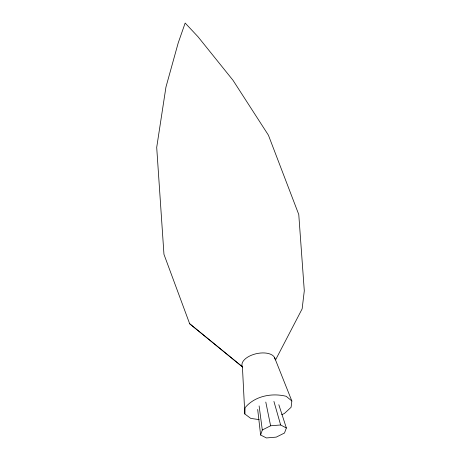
<?xml version="1.0" encoding="UTF-8"?>
<svg xmlns="http://www.w3.org/2000/svg" width="461" height="461" viewBox="0 0 461 461"><rect width="100%" height="100%" fill="white"/><g stroke="black" fill="none" stroke-linecap="round" stroke-linejoin="round"><path stroke-width="0.69" d="M259.134 419.602L250.772 418.409L244.82 413.972L245.085 407.697C254.783 395.959 271.932 392.703 286.229 396.31L291.853 400.989L291.093 407.299L284.333 413.546L281.769 414.623M278.83 404.729L286.362 427.992L284.495 433.017L276.266 437.114L266.435 437.95L260.621 435.028L262.297 429.992L259.111 405.916M275.58 359.885L302.134 308.882L304.295 290.81L298.774 214.532L268.417 135.177L232.972 80.243L197.953 36.69L185.155 23.05L178.205 42.948L165.948 87.094L156.705 147.422L163.96 254.339L189.655 323.731L242.63 367.025M262.297 429.992L270.613 425.791L280.64 424.967L286.362 427.992M189.655 323.731L242.423 366.835L244.82 413.972M274.652 357.776L291.853 400.989M273.926 401.445L280.64 424.967M265.795 402.073L270.613 425.791M257.687 409.466L260.621 435.028M242.423 366.835A16.821 8.759 -12.2 0 1 255.924 353.789A16.821 8.759 -12.2 0 1 274.992 359.021"/></g></svg>
